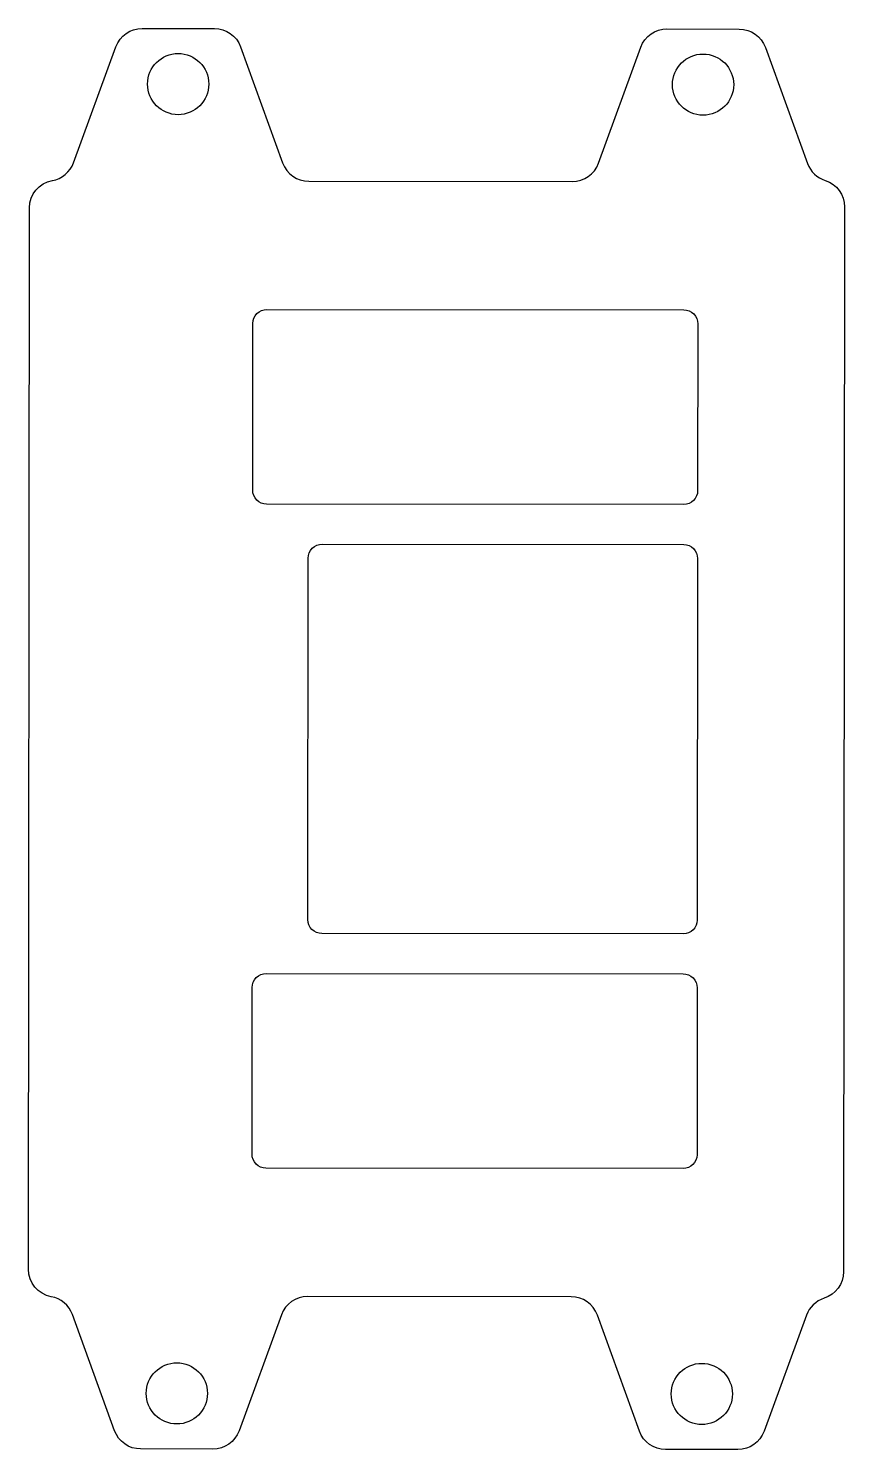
# Model space of a CAD drawing. Header units: millimetres. Extents: x -9.5 to 19.9, y -18.5 to 32.6.
import ezdxf

# ---------------------------------------------------------------- set-up
doc = ezdxf.new("R2010")
doc.units = ezdxf.units.MM
doc.layers.get('0').update_dxf_attribs({"linetype": 'CONTINUOUS'})

msp = doc.modelspace()

# ---------------------------------------------------------------- linework, layer by layer
for points in [[(-8.653, -12.964, -0.362616), (-9.474, -11.979), (-9.436, 26.185, -0.362616), (-8.614, 27.168, 0.266668), (-7.852, 27.81), (-6.328, 31.982, -0.315299), (-5.388, 32.639), (-2.788, 32.637, -0.315299), (-1.849, 31.978), (-0.334, 27.802, 0.315299), (0.605, 27.143), (10.084, 27.134, 0.315299), (11.025, 27.791), (12.548, 31.964, -0.315299), (13.488, 32.621), (16.088, 32.618, -0.315299), (17.027, 31.959), (18.542, 27.784, 0.232434), (19.178, 27.172, -0.326563), (19.874, 26.219), (19.836, -12.07, -0.326563), (19.138, -13.022, 0.232434), (18.501, -13.632), (16.978, -17.805, -0.315299), (16.038, -18.462), (13.438, -18.459, -0.315299), (12.499, -17.8), (10.984, -13.625, 0.315299), (10.045, -12.966), (0.565, -12.957, 0.315299), (-0.375, -13.614), (-1.898, -17.786, -0.315299), (-2.839, -18.443), (-5.438, -18.441, -0.315299), (-6.377, -17.782), (-7.893, -13.606, 0.266668)], [(14.596, 22.018), (14.59, 16.018, -0.414214), (14.09, 15.518), (-0.91, 15.533, -0.414214), (-1.41, 16.033), (-1.404, 22.033, -0.414214), (-0.903, 22.533), (14.097, 22.518, -0.414214)], [(1.088, 14.093), (14.088, 14.08, -0.414214), (14.588, 13.58), (14.575, 0.58, -0.414214), (14.075, 0.08), (1.075, 0.093, -0.414214), (0.575, 0.593), (0.588, 13.593, -0.414214)], [(-0.927, -1.343), (14.073, -1.358, -0.414214), (14.573, -1.858), (14.567, -7.858, -0.414214), (14.066, -8.358), (-0.934, -8.343, -0.414214), (-1.433, -7.843), (-1.427, -1.843, -0.414214)]]:
    msp.add_lwpolyline(points, format="xyb", close=True)
for centre in [(-4.09, 30.638), (14.786, 30.619), (-4.137, -16.442), (14.74, -16.461)]:
    msp.add_circle(centre, 1.1)

doc.saveas('drawing.dxf')
